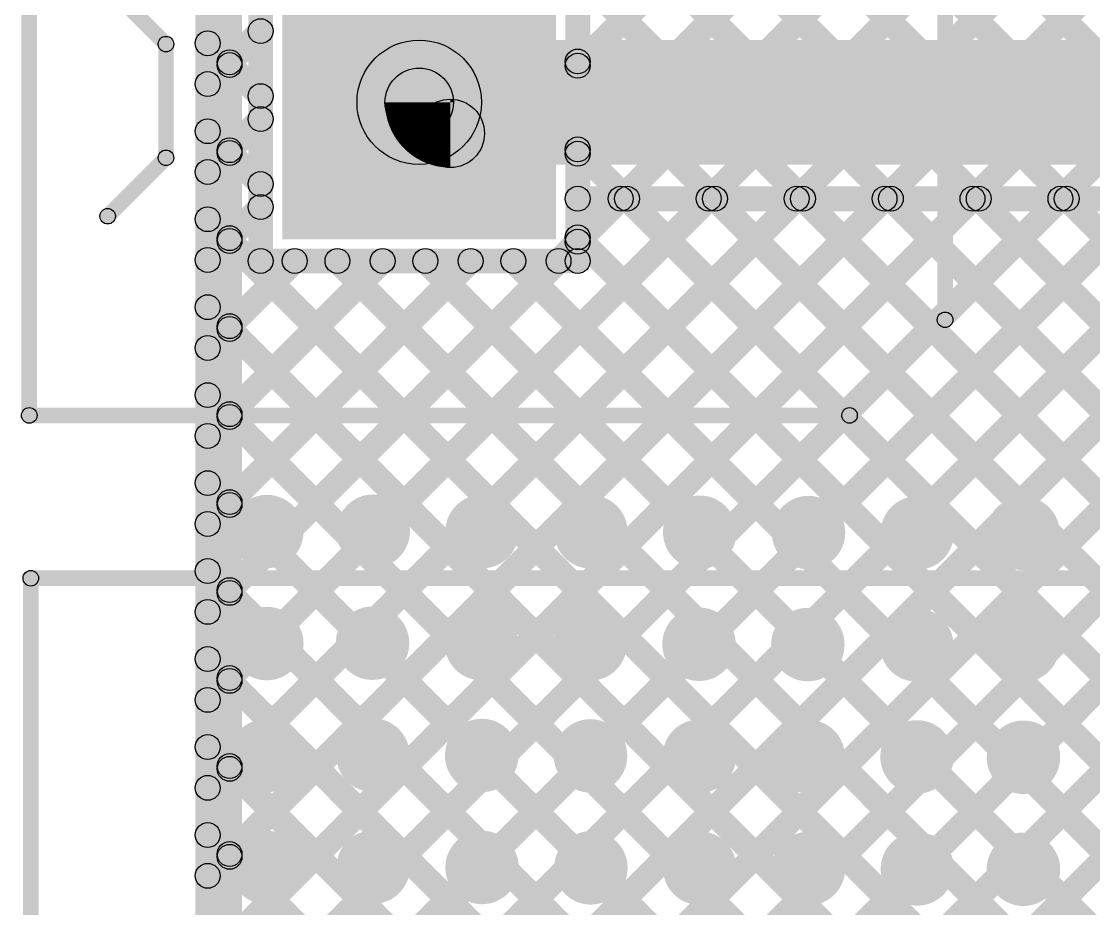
# Model space of a CAD drawing. Header units: millimetres. Extents: x -0.24 to 2.5, y 0 to 2.55.
# Drawn here: x -0.2299 to 0.1149, y 1.0668 to 1.352 of the extents above; entities that cross this region are included whole.
import ezdxf

# ---------------------------------------------------------------- set-up
doc = ezdxf.new("R2010")
doc.units = ezdxf.units.MM
doc.header["$MEASUREMENT"] = 0
for name, color, linetype in [('BottomLayer', 5, 'Continuous'), ('BottomSolder', 6, 'Continuous'), ('MultiLayer', 9, 'Continuous'), ('PadHoleLayer', 156, 'Continuous'), ('TopLayer', 1, 'Continuous'), ('TopOverlay', 2, 'Continuous'), ('TopSolder', 216, 'Continuous'), ('ViaHoleLayer', 16, 'Continuous')]:
    doc.layers.add(name, color=color, linetype=linetype)

# ---------------------------------------------------------------- blocks, each defined once
blk = doc.blocks.new('SMD_H______4')
at = {"layer": 'TopOverlay'}
for points in [[(0.452, 0.6635), (0.452, 0.6585), (-0.477, 0.6585), (-0.477, 0.6635)], [(0.4495, 0.661), (0.4545, 0.661), (0.4545, 0.056), (0.4495, 0.056)]]:
    blk.add_hatch(color=2, dxfattribs=at).paths.add_polyline_path(points)
h = blk.add_hatch(color=2, dxfattribs=at)
edge = h.paths.add_edge_path()
edge.add_arc((0.452, 0.661), 0.0025, 0, 360)
h = blk.add_hatch(color=2, dxfattribs=at)
edge = h.paths.add_edge_path()
edge.add_arc((0.452, 0.661), 0.0025, 0, 360)
blk.add_circle((0.452, 0.661), 0.0025, dxfattribs=at)
blk.add_circle((0.452, 0.661), 0.0025, dxfattribs=at)
blk = doc.blocks.new('T________B_____2P_63')
at = {"layer": 'BottomLayer'}
blk.add_hatch(color=5, dxfattribs=at).paths.add_polyline_path([(0.04, 0.04), (0.04, -0.04), (-0.04, -0.04), (-0.04, 0.04)])
h = blk.add_hatch(color=5, dxfattribs=at)
edge = h.paths.add_edge_path()
edge.add_arc((0.2, 0), 0.04, 0, 360)
at = {"layer": 'BottomSolder'}
blk.add_hatch(color=6, dxfattribs=at).paths.add_polyline_path([(0.044, 0.044), (0.044, -0.044), (-0.044, -0.044), (-0.044, 0.044)])
h = blk.add_hatch(color=6, dxfattribs=at)
edge = h.paths.add_edge_path()
edge.add_arc((0.2, 0), 0.044, 0, 360)
at = {"layer": 'MultiLayer'}
blk.add_hatch(color=9, dxfattribs=at).paths.add_polyline_path([(0.04, 0.04), (0.04, -0.04), (-0.04, -0.04), (-0.04, 0.04)])
h = blk.add_hatch(color=9, dxfattribs=at)
edge = h.paths.add_edge_path()
edge.add_arc((0.2, 0), 0.04, 0, 360)
at = {"layer": 'PadHoleLayer'}
h = blk.add_hatch(color=156, dxfattribs=at)
edge = h.paths.add_edge_path()
edge.add_arc((0, 0), 0.0275, 0, 360)
h = blk.add_hatch(color=156, dxfattribs=at)
edge = h.paths.add_edge_path()
edge.add_arc((0.2, 0), 0.0275, 0, 360)
at = {"layer": 'TopLayer'}
blk.add_hatch(color=1, dxfattribs=at).paths.add_polyline_path([(0.04, 0.04), (0.04, -0.04), (-0.04, -0.04), (-0.04, 0.04)])
h = blk.add_hatch(color=1, dxfattribs=at)
edge = h.paths.add_edge_path()
edge.add_arc((0.2, 0), 0.04, 0, 360)
at = {"layer": 'TopOverlay'}
h = blk.add_hatch(color=2, dxfattribs=at)
edge = h.paths.add_edge_path()
edge.add_arc((-0.10066, 0.12542), 0.0025, 0, 360)
h = blk.add_hatch(color=2, dxfattribs=at)
edge = h.paths.add_edge_path()
edge.add_arc((-0.10066, 0.12542), 0.0025, 0, 360)
for points in [[(-0.10066, 0.12292), (-0.10066, 0.12792), (0.29934, 0.12792), (0.29934, 0.12292)], [(-0.10316, 0.12542), (-0.09816, 0.12542), (-0.09816, -0.1384), (-0.10316, -0.1384)], [(0.29684, 0.12542), (0.30184, 0.12542), (0.30184, -0.1384), (0.29684, -0.1384)], [(-0.03837, 0.09843), (-0.03484, 0.10197), (-0.01607, 0.0832), (-0.01961, 0.07966)], [(0.03571, 0.10197), (0.03924, 0.09843), (0.02048, 0.07966), (0.01694, 0.0832)], [(0.16163, 0.09843), (0.16516, 0.10197), (0.18393, 0.0832), (0.18039, 0.07966)], [(0.23571, 0.10197), (0.23924, 0.09843), (0.22048, 0.07966), (0.21694, 0.0832)], [(-0.01784, 0.07893), (-0.01784, 0.08393), (0.01871, 0.08393), (0.01871, 0.07893)], [(0.18216, 0.07893), (0.18216, 0.08393), (0.21871, 0.08393), (0.21871, 0.07893)], [(-0.10242, -0.14017), (-0.09889, -0.13663), (-0.06815, -0.16737), (-0.07169, -0.17091)], [(0.29758, -0.13663), (0.30111, -0.14017), (0.27038, -0.17091), (0.26684, -0.16737)], [(-0.06992, -0.17164), (-0.06992, -0.16664), (0.26861, -0.16664), (0.26861, -0.17164)]]:
    blk.add_hatch(color=2, dxfattribs=at).paths.add_polyline_path(points)
h = blk.add_hatch(color=2, dxfattribs=at)
edge = h.paths.add_edge_path()
edge.add_arc((0.29934, 0.12542), 0.0025, 0, 360)
h = blk.add_hatch(color=2, dxfattribs=at)
edge = h.paths.add_edge_path()
edge.add_arc((0.29934, 0.12542), 0.0025, 0, 360)
h = blk.add_hatch(color=2, dxfattribs=at)
edge = h.paths.add_edge_path()
edge.add_arc((-0.03661, 0.1002), 0.0025, 0, 360)
h = blk.add_hatch(color=2, dxfattribs=at)
edge = h.paths.add_edge_path()
edge.add_arc((0.03748, 0.1002), 0.0025, 0, 360)
h = blk.add_hatch(color=2, dxfattribs=at)
edge = h.paths.add_edge_path()
edge.add_arc((0.16339, 0.1002), 0.0025, 0, 360)
h = blk.add_hatch(color=2, dxfattribs=at)
edge = h.paths.add_edge_path()
edge.add_arc((0.23748, 0.1002), 0.0025, 0, 360)
h = blk.add_hatch(color=2, dxfattribs=at)
edge = h.paths.add_edge_path()
edge.add_arc((-0.01784, 0.08143), 0.0025, 0, 360)
h = blk.add_hatch(color=2, dxfattribs=at)
edge = h.paths.add_edge_path()
edge.add_arc((-0.01784, 0.08143), 0.0025, 0, 360)
h = blk.add_hatch(color=2, dxfattribs=at)
edge = h.paths.add_edge_path()
edge.add_arc((0.01871, 0.08143), 0.0025, 0, 360)
h = blk.add_hatch(color=2, dxfattribs=at)
edge = h.paths.add_edge_path()
edge.add_arc((0.01871, 0.08143), 0.0025, 0, 360)
h = blk.add_hatch(color=2, dxfattribs=at)
edge = h.paths.add_edge_path()
edge.add_arc((0.18216, 0.08143), 0.0025, 0, 360)
h = blk.add_hatch(color=2, dxfattribs=at)
edge = h.paths.add_edge_path()
edge.add_arc((0.18216, 0.08143), 0.0025, 0, 360)
h = blk.add_hatch(color=2, dxfattribs=at)
edge = h.paths.add_edge_path()
edge.add_arc((0.21871, 0.08143), 0.0025, 0, 360)
h = blk.add_hatch(color=2, dxfattribs=at)
edge = h.paths.add_edge_path()
edge.add_arc((0.21871, 0.08143), 0.0025, 0, 360)
h = blk.add_hatch(color=2, dxfattribs=at)
edge = h.paths.add_edge_path()
edge.add_arc((-0.10066, -0.1384), 0.0025, 0, 360)
h = blk.add_hatch(color=2, dxfattribs=at)
edge = h.paths.add_edge_path()
edge.add_arc((-0.10066, -0.1384), 0.0025, 0, 360)
h = blk.add_hatch(color=2, dxfattribs=at)
edge = h.paths.add_edge_path()
edge.add_arc((0.29934, -0.1384), 0.0025, 0, 360)
h = blk.add_hatch(color=2, dxfattribs=at)
edge = h.paths.add_edge_path()
edge.add_arc((0.29934, -0.1384), 0.0025, 0, 360)
h = blk.add_hatch(color=2, dxfattribs=at)
edge = h.paths.add_edge_path()
edge.add_arc((-0.06992, -0.16914), 0.0025, 0, 360)
h = blk.add_hatch(color=2, dxfattribs=at)
edge = h.paths.add_edge_path()
edge.add_arc((-0.06992, -0.16914), 0.0025, 0, 360)
h = blk.add_hatch(color=2, dxfattribs=at)
edge = h.paths.add_edge_path()
edge.add_arc((0.26861, -0.16914), 0.0025, 0, 360)
h = blk.add_hatch(color=2, dxfattribs=at)
edge = h.paths.add_edge_path()
edge.add_arc((0.26861, -0.16914), 0.0025, 0, 360)
at = {"layer": 'TopSolder'}
blk.add_hatch(color=216, dxfattribs=at).paths.add_polyline_path([(0.044, 0.044), (0.044, -0.044), (-0.044, -0.044), (-0.044, 0.044)])
h = blk.add_hatch(color=216, dxfattribs=at)
edge = h.paths.add_edge_path()
edge.add_arc((0.2, 0), 0.044, 0, 360)
at = {"layer": 'TopOverlay'}
for centre in [(-0.10066, 0.12542), (-0.10066, 0.12542), (0.29934, 0.12542), (0.29934, 0.12542), (-0.03661, 0.1002), (0.03748, 0.1002), (0.16339, 0.1002), (0.23748, 0.1002), (-0.01784, 0.08143), (-0.01784, 0.08143), (0.01871, 0.08143), (0.01871, 0.08143), (0.18216, 0.08143), (0.18216, 0.08143), (0.21871, 0.08143), (0.21871, 0.08143), (-0.10066, -0.1384), (-0.10066, -0.1384), (0.29934, -0.1384), (0.29934, -0.1384), (-0.06992, -0.16914), (-0.06992, -0.16914), (0.26861, -0.16914), (0.26861, -0.16914)]:
    blk.add_circle(centre, 0.0025, dxfattribs=at)

msp = doc.modelspace()

# ---------------------------------------------------------------- hatches: boundary and pattern name
at = {"layer": 'BottomLayer'}
for points in [[(-0.166, 0.262), (-0.174, 0.262), (-0.174, 2.24), (-0.166, 2.24)], [(-0.149, 1.275), (-0.157, 1.275), (-0.157, 1.377), (-0.149, 1.377)], [(-0.16717, 1.32906), (-0.17283, 1.33471), (-0.15583, 1.35171), (-0.15017, 1.34606)], [(-0.17283, 1.34216), (-0.16717, 1.34782), (-0.15017, 1.33082), (-0.15583, 1.32516)], [(-0.102, 1.306), (-0.102, 1.346), (0.377, 1.346), (0.377, 1.306)], [(-0.16717, 1.30077), (-0.17283, 1.30643), (-0.15583, 1.32343), (-0.15017, 1.31777)], [(-0.17283, 1.31388), (-0.16717, 1.31954), (-0.15017, 1.30254), (-0.15583, 1.29688)], [(-0.16717, 1.10278), (-0.17283, 1.10844), (0.01656, 1.29783), (0.02222, 1.29217)], [(-0.16717, 1.13107), (-0.17283, 1.13672), (-0.01172, 1.29783), (-0.00607, 1.29217)], [(-0.16717, 1.04621), (-0.17283, 1.05187), (0.07313, 1.29783), (0.07879, 1.29217)], [(-0.16717, 0.90479), (-0.17283, 0.91045), (0.21455, 1.29783), (0.22021, 1.29217)], [(-0.16717, 1.0745), (-0.17283, 1.08015), (0.04485, 1.29783), (0.0505, 1.29217)], [(-0.16717, 0.79165), (-0.17283, 0.79731), (0.32769, 1.29783), (0.33335, 1.29217)], [(-0.16717, 0.84822), (-0.17283, 0.85388), (0.27112, 1.29783), (0.27678, 1.29217)], [(-0.16717, 0.87651), (-0.17283, 0.88216), (0.24284, 1.29783), (0.24849, 1.29217)], [(-0.16717, 0.81994), (-0.17283, 0.8256), (0.2994, 1.29783), (0.30506, 1.29217)], [(-0.16717, 0.98964), (-0.17283, 0.9953), (0.1297, 1.29783), (0.13536, 1.29217)], [(-0.16717, 0.96136), (-0.17283, 0.96702), (0.15798, 1.29783), (0.16364, 1.29217)], [(-0.16717, 1.01793), (-0.17283, 1.02359), (0.10141, 1.29783), (0.10707, 1.29217)], [(-0.16717, 0.93308), (-0.17283, 0.93873), (0.18627, 1.29783), (0.19192, 1.29217)], [(-0.04817, 1.27835), (-0.05383, 1.28401), (-0.04001, 1.29783), (-0.03435, 1.29217)], [(-0.051, 1.291), (-0.051, 1.299), (0.377, 1.299), (0.377, 1.291)], [(-0.03798, 1.29217), (-0.03233, 1.29783), (0.41429, 0.85122), (0.40863, 0.84556)], [(-0.0097, 1.29217), (-0.00404, 1.29783), (0.42263, 0.87116), (0.41697, 0.8655)], [(0.01859, 1.29217), (0.02424, 1.29783), (0.43348, 0.88859), (0.42782, 0.88293)], [(0.04687, 1.29217), (0.05253, 1.29783), (0.44659, 0.90377), (0.44093, 0.89811)], [(0.07515, 1.29217), (0.08081, 1.29783), (0.4039, 0.97474), (0.39825, 0.96908)], [(0.10344, 1.29217), (0.1091, 1.29783), (0.40283, 1.0041), (0.39717, 0.99844)], [(-0.16717, 1.27249), (-0.17283, 1.27814), (-0.15583, 1.29514), (-0.15017, 1.28949)], [(-0.047, 1.275), (-0.055, 1.275), (-0.055, 1.295), (-0.047, 1.295)], [(-0.17283, 1.2856), (-0.16717, 1.29125), (0.4079, 0.71618), (0.40225, 0.71052)], [(-0.05435, 1.27217), (-0.06001, 1.27783), (-0.05383, 1.28401), (-0.04817, 1.27835)], [(-0.05383, 1.27973), (-0.04817, 1.28539), (0.40906, 0.82816), (0.4034, 0.8225)], [(-0.16717, 1.21592), (-0.17283, 1.22158), (-0.11658, 1.27783), (-0.11092, 1.27217)], [(-0.16717, 1.2442), (-0.17283, 1.24986), (-0.14486, 1.27783), (-0.1392, 1.27217)], [(-0.16717, 1.15935), (-0.17283, 1.16501), (-0.06001, 1.27783), (-0.05435, 1.27217)], [(-0.16717, 1.18763), (-0.17283, 1.19329), (-0.08829, 1.27783), (-0.08263, 1.27217)], [(-0.153, 1.271), (-0.153, 1.279), (-0.051, 1.279), (-0.051, 1.271)], [(-0.13112, 1.27217), (-0.12546, 1.27783), (0.4079, 0.74446), (0.40225, 0.7388)], [(-0.10284, 1.27217), (-0.09718, 1.27783), (0.4079, 0.77274), (0.40225, 0.76709)], [(-0.07455, 1.27217), (-0.06889, 1.27783), (0.4079, 0.80103), (0.40225, 0.79537)], [(-0.17283, 1.25731), (-0.16717, 1.26297), (0.4079, 0.68789), (0.40225, 0.68224)], [(-0.17283, 1.22903), (-0.16717, 1.23468), (0.4079, 0.65961), (0.40225, 0.65395)], [(-0.17283, 1.20074), (-0.16717, 1.2064), (0.4079, 0.63132), (0.40225, 0.62567)], [(-0.17283, 1.17246), (-0.16717, 1.17812), (0.4079, 0.60304), (0.40225, 0.59738)], [(-0.17283, 1.14417), (-0.16717, 1.14983), (0.4079, 0.57475), (0.40225, 0.5691)], [(-0.17283, 1.11589), (-0.16717, 1.12155), (0.34222, 0.61215), (0.33657, 0.60649)], [(-0.17283, 1.08761), (-0.16717, 1.09326), (0.32754, 0.59855), (0.32189, 0.59289)]]:
    msp.add_hatch(color=5, dxfattribs=at).paths.add_polyline_path(points)
h = msp.add_hatch(color=5, dxfattribs=at)
edge = h.paths.add_edge_path()
edge.add_arc((-0.153, 1.34888), 0.004, 0, 360)
h = msp.add_hatch(color=5, dxfattribs=at)
edge = h.paths.add_edge_path()
edge.add_arc((-0.17, 1.34499), 0.004, 0, 360)
h = msp.add_hatch(color=5, dxfattribs=at)
edge = h.paths.add_edge_path()
edge.add_arc((-0.102, 1.326), 0.02, 0, 360)
h = msp.add_hatch(color=5, dxfattribs=at)
edge = h.paths.add_edge_path()
edge.add_arc((-0.17, 1.33188), 0.004, 0, 360)
h = msp.add_hatch(color=5, dxfattribs=at)
edge = h.paths.add_edge_path()
edge.add_arc((-0.102, 1.326), 0.011, 0, 360)
h = msp.add_hatch(color=5, dxfattribs=at)
edge = h.paths.add_edge_path()
edge.add_arc((-0.153, 1.32799), 0.004, 0, 360)
h = msp.add_hatch(color=5, dxfattribs=at)
edge = h.paths.add_edge_path()
edge.add_arc((-0.153, 1.3206), 0.004, 0, 360)
h = msp.add_hatch(color=5, dxfattribs=at)
edge = h.paths.add_edge_path()
edge.add_arc((-0.092, 1.316), 0.011, 0, 360)
h = msp.add_hatch(color=5, dxfattribs=at)
edge = h.paths.add_edge_path()
edge.add_arc((-0.17, 1.31671), 0.004, 0, 360)
h = msp.add_hatch(color=5, dxfattribs=at)
edge = h.paths.add_edge_path()
edge.add_arc((-0.17, 1.3036), 0.004, 0, 360)
h = msp.add_hatch(color=5, dxfattribs=at)
edge = h.paths.add_edge_path()
edge.add_arc((-0.153, 1.29971), 0.004, 0, 360)
h = msp.add_hatch(color=5, dxfattribs=at)
edge = h.paths.add_edge_path()
edge.add_arc((-0.051, 1.295), 0.004, 0, 360)
h = msp.add_hatch(color=5, dxfattribs=at)
edge = h.paths.add_edge_path()
edge.add_arc((-0.051, 1.295), 0.004, 0, 360)
h = msp.add_hatch(color=5, dxfattribs=at)
edge = h.paths.add_edge_path()
edge.add_arc((-0.03718, 1.295), 0.004, 0, 360)
h = msp.add_hatch(color=5, dxfattribs=at)
edge = h.paths.add_edge_path()
edge.add_arc((-0.03515, 1.295), 0.004, 0, 360)
h = msp.add_hatch(color=5, dxfattribs=at)
edge = h.paths.add_edge_path()
edge.add_arc((-0.00889, 1.295), 0.004, 0, 360)
h = msp.add_hatch(color=5, dxfattribs=at)
edge = h.paths.add_edge_path()
edge.add_arc((-0.00687, 1.295), 0.004, 0, 360)
h = msp.add_hatch(color=5, dxfattribs=at)
edge = h.paths.add_edge_path()
edge.add_arc((0.01939, 1.295), 0.004, 0, 360)
h = msp.add_hatch(color=5, dxfattribs=at)
edge = h.paths.add_edge_path()
edge.add_arc((0.02141, 1.295), 0.004, 0, 360)
h = msp.add_hatch(color=5, dxfattribs=at)
edge = h.paths.add_edge_path()
edge.add_arc((0.04767, 1.295), 0.004, 0, 360)
h = msp.add_hatch(color=5, dxfattribs=at)
edge = h.paths.add_edge_path()
edge.add_arc((0.0497, 1.295), 0.004, 0, 360)
h = msp.add_hatch(color=5, dxfattribs=at)
edge = h.paths.add_edge_path()
edge.add_arc((0.07596, 1.295), 0.004, 0, 360)
h = msp.add_hatch(color=5, dxfattribs=at)
edge = h.paths.add_edge_path()
edge.add_arc((0.07798, 1.295), 0.004, 0, 360)
h = msp.add_hatch(color=5, dxfattribs=at)
edge = h.paths.add_edge_path()
edge.add_arc((0.10424, 1.295), 0.004, 0, 360)
h = msp.add_hatch(color=5, dxfattribs=at)
edge = h.paths.add_edge_path()
edge.add_arc((0.10627, 1.295), 0.004, 0, 360)
h = msp.add_hatch(color=5, dxfattribs=at)
edge = h.paths.add_edge_path()
edge.add_arc((-0.153, 1.29232), 0.004, 0, 360)
h = msp.add_hatch(color=5, dxfattribs=at)
edge = h.paths.add_edge_path()
edge.add_arc((-0.17, 1.28842), 0.004, 0, 360)
h = msp.add_hatch(color=5, dxfattribs=at)
edge = h.paths.add_edge_path()
edge.add_arc((-0.051, 1.28256), 0.004, 0, 360)
h = msp.add_hatch(color=5, dxfattribs=at)
edge = h.paths.add_edge_path()
edge.add_arc((-0.051, 1.28118), 0.004, 0, 360)
h = msp.add_hatch(color=5, dxfattribs=at)
edge = h.paths.add_edge_path()
edge.add_arc((-0.051, 1.28118), 0.004, 0, 360)
h = msp.add_hatch(color=5, dxfattribs=at)
edge = h.paths.add_edge_path()
edge.add_arc((-0.17, 1.27532), 0.004, 0, 360)
h = msp.add_hatch(color=5, dxfattribs=at)
edge = h.paths.add_edge_path()
edge.add_arc((-0.153, 1.275), 0.004, 0, 360)
h = msp.add_hatch(color=5, dxfattribs=at)
edge = h.paths.add_edge_path()
edge.add_arc((-0.153, 1.275), 0.004, 0, 360)
h = msp.add_hatch(color=5, dxfattribs=at)
edge = h.paths.add_edge_path()
edge.add_arc((-0.14203, 1.275), 0.004, 0, 360)
h = msp.add_hatch(color=5, dxfattribs=at)
edge = h.paths.add_edge_path()
edge.add_arc((-0.12829, 1.275), 0.004, 0, 360)
h = msp.add_hatch(color=5, dxfattribs=at)
edge = h.paths.add_edge_path()
edge.add_arc((-0.11375, 1.275), 0.004, 0, 360)
h = msp.add_hatch(color=5, dxfattribs=at)
edge = h.paths.add_edge_path()
edge.add_arc((-0.10001, 1.275), 0.004, 0, 360)
h = msp.add_hatch(color=5, dxfattribs=at)
edge = h.paths.add_edge_path()
edge.add_arc((-0.08546, 1.275), 0.004, 0, 360)
h = msp.add_hatch(color=5, dxfattribs=at)
edge = h.paths.add_edge_path()
edge.add_arc((-0.07172, 1.275), 0.004, 0, 360)
h = msp.add_hatch(color=5, dxfattribs=at)
edge = h.paths.add_edge_path()
edge.add_arc((-0.05718, 1.275), 0.004, 0, 360)
h = msp.add_hatch(color=5, dxfattribs=at)
edge = h.paths.add_edge_path()
edge.add_arc((-0.05718, 1.275), 0.004, 0, 360)
h = msp.add_hatch(color=5, dxfattribs=at)
edge = h.paths.add_edge_path()
edge.add_arc((-0.051, 1.275), 0.004, 0, 360)
h = msp.add_hatch(color=5, dxfattribs=at)
edge = h.paths.add_edge_path()
edge.add_arc((-0.051, 1.275), 0.004, 0, 360)
h = msp.add_hatch(color=5, dxfattribs=at)
edge = h.paths.add_edge_path()
edge.add_arc((-0.17, 1.26014), 0.004, 0, 360)
h = msp.add_hatch(color=5, dxfattribs=at)
edge = h.paths.add_edge_path()
edge.add_arc((-0.17, 1.24703), 0.004, 0, 360)
h = msp.add_hatch(color=5, dxfattribs=at)
edge = h.paths.add_edge_path()
edge.add_arc((-0.17, 1.23186), 0.004, 0, 360)
h = msp.add_hatch(color=5, dxfattribs=at)
edge = h.paths.add_edge_path()
edge.add_arc((-0.17, 1.21875), 0.004, 0, 360)
h = msp.add_hatch(color=5, dxfattribs=at)
edge = h.paths.add_edge_path()
edge.add_arc((-0.17, 1.20357), 0.004, 0, 360)
h = msp.add_hatch(color=5, dxfattribs=at)
edge = h.paths.add_edge_path()
edge.add_arc((-0.151, 1.188), 0.01181, 0, 360)
h = msp.add_hatch(color=5, dxfattribs=at)
edge = h.paths.add_edge_path()
edge.add_arc((-0.11678, 1.18812), 0.01181, 0, 360)
h = msp.add_hatch(color=5, dxfattribs=at)
edge = h.paths.add_edge_path()
edge.add_arc((-0.08178, 1.18801), 0.01181, 0, 360)
h = msp.add_hatch(color=5, dxfattribs=at)
edge = h.paths.add_edge_path()
edge.add_arc((-0.04678, 1.18789), 0.01181, 0, 360)
h = msp.add_hatch(color=5, dxfattribs=at)
edge = h.paths.add_edge_path()
edge.add_arc((-0.01178, 1.18778), 0.01181, 0, 360)
h = msp.add_hatch(color=5, dxfattribs=at)
edge = h.paths.add_edge_path()
edge.add_arc((0.02322, 1.18767), 0.01181, 0, 360)
h = msp.add_hatch(color=5, dxfattribs=at)
edge = h.paths.add_edge_path()
edge.add_arc((0.05822, 1.18756), 0.01181, 0, 360)
h = msp.add_hatch(color=5, dxfattribs=at)
edge = h.paths.add_edge_path()
edge.add_arc((0.09222, 1.18744), 0.01181, 0, 360)
h = msp.add_hatch(color=5, dxfattribs=at)
edge = h.paths.add_edge_path()
edge.add_arc((-0.17, 1.19046), 0.004, 0, 360)
h = msp.add_hatch(color=5, dxfattribs=at)
edge = h.paths.add_edge_path()
edge.add_arc((-0.17, 1.17529), 0.004, 0, 360)
h = msp.add_hatch(color=5, dxfattribs=at)
edge = h.paths.add_edge_path()
edge.add_arc((-0.17, 1.16218), 0.004, 0, 360)
h = msp.add_hatch(color=5, dxfattribs=at)
edge = h.paths.add_edge_path()
edge.add_arc((-0.151, 1.152), 0.01181, 0, 360)
h = msp.add_hatch(color=5, dxfattribs=at)
edge = h.paths.add_edge_path()
edge.add_arc((-0.117, 1.15212), 0.01181, 0, 360)
h = msp.add_hatch(color=5, dxfattribs=at)
edge = h.paths.add_edge_path()
edge.add_arc((-0.082, 1.15201), 0.01181, 0, 360)
h = msp.add_hatch(color=5, dxfattribs=at)
edge = h.paths.add_edge_path()
edge.add_arc((-0.047, 1.15189), 0.01181, 0, 360)
h = msp.add_hatch(color=5, dxfattribs=at)
edge = h.paths.add_edge_path()
edge.add_arc((-0.012, 1.15178), 0.01181, 0, 360)
h = msp.add_hatch(color=5, dxfattribs=at)
edge = h.paths.add_edge_path()
edge.add_arc((0.023, 1.15167), 0.01181, 0, 360)
h = msp.add_hatch(color=5, dxfattribs=at)
edge = h.paths.add_edge_path()
edge.add_arc((0.058, 1.15156), 0.01181, 0, 360)
h = msp.add_hatch(color=5, dxfattribs=at)
edge = h.paths.add_edge_path()
edge.add_arc((0.09222, 1.15144), 0.01181, 0, 360)
h = msp.add_hatch(color=5, dxfattribs=at)
edge = h.paths.add_edge_path()
edge.add_arc((-0.17, 1.147), 0.004, 0, 360)
h = msp.add_hatch(color=5, dxfattribs=at)
edge = h.paths.add_edge_path()
edge.add_arc((-0.17, 1.13389), 0.004, 0, 360)
h = msp.add_hatch(color=5, dxfattribs=at)
edge = h.paths.add_edge_path()
edge.add_arc((-0.15111, 1.116), 0.01181, 0, 360)
h = msp.add_hatch(color=5, dxfattribs=at)
edge = h.paths.add_edge_path()
edge.add_arc((-0.11689, 1.11612), 0.01181, 0, 360)
h = msp.add_hatch(color=5, dxfattribs=at)
edge = h.paths.add_edge_path()
edge.add_arc((-0.08189, 1.11601), 0.01181, 0, 360)
h = msp.add_hatch(color=5, dxfattribs=at)
edge = h.paths.add_edge_path()
edge.add_arc((-0.04689, 1.11589), 0.01181, 0, 360)
h = msp.add_hatch(color=5, dxfattribs=at)
edge = h.paths.add_edge_path()
edge.add_arc((-0.01189, 1.11578), 0.01181, 0, 360)
h = msp.add_hatch(color=5, dxfattribs=at)
edge = h.paths.add_edge_path()
edge.add_arc((0.02311, 1.11567), 0.01181, 0, 360)
h = msp.add_hatch(color=5, dxfattribs=at)
edge = h.paths.add_edge_path()
edge.add_arc((0.05811, 1.11556), 0.01181, 0, 360)
h = msp.add_hatch(color=5, dxfattribs=at)
edge = h.paths.add_edge_path()
edge.add_arc((0.09233, 1.11544), 0.01181, 0, 360)
h = msp.add_hatch(color=5, dxfattribs=at)
edge = h.paths.add_edge_path()
edge.add_arc((-0.17, 1.11872), 0.004, 0, 360)
h = msp.add_hatch(color=5, dxfattribs=at)
edge = h.paths.add_edge_path()
edge.add_arc((-0.17, 1.10561), 0.004, 0, 360)
h = msp.add_hatch(color=5, dxfattribs=at)
edge = h.paths.add_edge_path()
edge.add_arc((-0.17, 1.09043), 0.004, 0, 360)
h = msp.add_hatch(color=5, dxfattribs=at)
edge = h.paths.add_edge_path()
edge.add_arc((-0.15111, 1.08), 0.01181, 0, 360)
h = msp.add_hatch(color=5, dxfattribs=at)
edge = h.paths.add_edge_path()
edge.add_arc((-0.11678, 1.08012), 0.01181, 0, 360)
h = msp.add_hatch(color=5, dxfattribs=at)
edge = h.paths.add_edge_path()
edge.add_arc((-0.08178, 1.08001), 0.01181, 0, 360)
h = msp.add_hatch(color=5, dxfattribs=at)
edge = h.paths.add_edge_path()
edge.add_arc((-0.04678, 1.07989), 0.01181, 0, 360)
h = msp.add_hatch(color=5, dxfattribs=at)
edge = h.paths.add_edge_path()
edge.add_arc((-0.01178, 1.07978), 0.01181, 0, 360)
h = msp.add_hatch(color=5, dxfattribs=at)
edge = h.paths.add_edge_path()
edge.add_arc((0.02322, 1.07967), 0.01181, 0, 360)
h = msp.add_hatch(color=5, dxfattribs=at)
edge = h.paths.add_edge_path()
edge.add_arc((0.05822, 1.07956), 0.01181, 0, 360)
h = msp.add_hatch(color=5, dxfattribs=at)
edge = h.paths.add_edge_path()
edge.add_arc((0.09233, 1.07944), 0.01181, 0, 360)
h = msp.add_hatch(color=5, dxfattribs=at)
edge = h.paths.add_edge_path()
edge.add_arc((-0.17, 1.07733), 0.004, 0, 360)
at = {"layer": 'TopLayer'}
for points in [[(-0.159, 0.274), (-0.167, 0.274), (-0.167, 2.252), (-0.159, 2.252)], [(-0.16583, 1.50487), (-0.16017, 1.51053), (0.23683, 1.11353), (0.23117, 1.10787)], [(-0.03999, 1.49217), (-0.03434, 1.49783), (0.23683, 1.22666), (0.23117, 1.22101)], [(-0.0661, 1.48999), (-0.06044, 1.49565), (0.23683, 1.19838), (0.23117, 1.19272)], [(-0.08197, 1.47758), (-0.07631, 1.48324), (0.23683, 1.1701), (0.23117, 1.16444)], [(-0.10485, 1.47217), (-0.09919, 1.47783), (0.23683, 1.14181), (0.23117, 1.13615)], [(-0.04817, 1.33492), (-0.05383, 1.34058), (0.08447, 1.47887), (0.09012, 1.47321)], [(-0.04817, 1.30663), (-0.05383, 1.31229), (0.09653, 1.46265), (0.10219, 1.45699)], [(-0.16017, 1.05321), (-0.16583, 1.05887), (0.23117, 1.45587), (0.23683, 1.45021)], [(-0.04817, 1.27835), (-0.05383, 1.28401), (0.10349, 1.44132), (0.10914, 1.43566)], [(-0.16017, 1.02493), (-0.16583, 1.03059), (0.23117, 1.42759), (0.23683, 1.42193)], [(-0.16017, 1.13807), (-0.16583, 1.14372), (0.10777, 1.41732), (0.11343, 1.41167)], [(-0.16017, 1.0815), (-0.16583, 1.08715), (0.1551, 1.40808), (0.16076, 1.40243)], [(-0.16017, 1.10978), (-0.16583, 1.11544), (0.12234, 1.40361), (0.128, 1.39795)], [(-0.16017, 0.99664), (-0.16583, 1.0023), (0.23117, 1.3993), (0.23683, 1.39364)], [(-0.149, 1.275), (-0.157, 1.275), (-0.157, 1.377), (-0.149, 1.377)], [(-0.047, 1.275), (-0.055, 1.275), (-0.055, 1.377), (-0.047, 1.377)], [(-0.16017, 0.96836), (-0.16583, 0.97402), (0.23117, 1.37102), (0.23683, 1.36536)], [(-0.05383, 1.36459), (-0.04817, 1.37024), (0.23683, 1.08524), (0.23117, 1.07959)], [(-0.16017, 1.33606), (-0.16583, 1.34171), (-0.15583, 1.35171), (-0.15017, 1.34606)], [(-0.16017, 0.94008), (-0.16583, 0.94573), (0.23117, 1.34273), (0.23683, 1.33708)], [(-0.05383, 1.3363), (-0.04817, 1.34196), (0.23683, 1.05696), (0.23117, 1.0513)], [(-0.16583, 1.33516), (-0.16017, 1.34082), (-0.15017, 1.33082), (-0.15583, 1.32516)], [(-0.16017, 1.30777), (-0.16583, 1.31343), (-0.15583, 1.32343), (-0.15017, 1.31777)], [(-0.16017, 0.91179), (-0.16583, 0.91745), (0.23117, 1.31445), (0.23683, 1.30879)], [(-0.16583, 1.30688), (-0.16017, 1.31254), (-0.15017, 1.30254), (-0.15583, 1.29688)], [(-0.05383, 1.30802), (-0.04817, 1.31367), (0.23683, 1.02867), (0.23117, 1.02302)], [(-0.16017, 1.27949), (-0.16583, 1.28514), (-0.15583, 1.29514), (-0.15017, 1.28949)], [(-0.16017, 0.88351), (-0.16583, 0.88916), (0.23117, 1.28616), (0.23683, 1.28051)], [(-0.16583, 1.2786), (-0.16017, 1.28425), (0.23683, 0.88725), (0.23117, 0.8816)], [(-0.05435, 1.27217), (-0.06001, 1.27783), (-0.05383, 1.28401), (-0.04817, 1.27835)], [(-0.05383, 1.27973), (-0.04817, 1.28539), (0.23683, 1.00039), (0.23117, 0.99473)], [(-0.16017, 1.2512), (-0.16583, 1.25686), (-0.14486, 1.27783), (-0.1392, 1.27217)], [(-0.16017, 1.22292), (-0.16583, 1.22858), (-0.11658, 1.27783), (-0.11092, 1.27217)], [(-0.16017, 1.16635), (-0.16583, 1.17201), (-0.06001, 1.27783), (-0.05435, 1.27217)], [(-0.16017, 1.19463), (-0.16583, 1.20029), (-0.08829, 1.27783), (-0.08263, 1.27217)], [(-0.153, 1.271), (-0.153, 1.279), (-0.051, 1.279), (-0.051, 1.271)], [(-0.13112, 1.27217), (-0.12546, 1.27783), (0.23683, 0.91554), (0.23117, 0.90988)], [(-0.10284, 1.27217), (-0.09718, 1.27783), (0.23683, 0.94382), (0.23117, 0.93816)], [(-0.07455, 1.27217), (-0.06889, 1.27783), (0.23683, 0.97211), (0.23117, 0.96645)], [(-0.16017, 0.85522), (-0.16583, 0.86088), (0.23117, 1.25788), (0.23683, 1.25222)], [(-0.16583, 1.25031), (-0.16017, 1.25597), (0.23683, 0.85897), (0.23117, 0.85331)], [(-0.16017, 0.82694), (-0.16583, 0.8326), (0.23117, 1.2296), (0.23683, 1.22394)], [(-0.16583, 1.22203), (-0.16017, 1.22768), (0.23683, 0.83068), (0.23117, 0.82503)], [(-0.16017, 0.79865), (-0.16583, 0.80431), (0.23117, 1.20131), (0.23683, 1.19565)], [(-0.16583, 1.19374), (-0.16017, 1.1994), (0.23683, 0.8024), (0.23117, 0.79674)], [(-0.16583, 1.16546), (-0.16017, 1.17112), (0.23683, 0.77412), (0.23117, 0.76846)], [(-0.16583, 1.13717), (-0.16017, 1.14283), (0.23683, 0.74583), (0.23117, 0.74017)], [(-0.16583, 1.10889), (-0.16017, 1.11455), (0.23683, 0.71755), (0.23117, 0.71189)], [(-0.16583, 1.08061), (-0.16017, 1.08626), (0.23683, 0.68926), (0.23117, 0.68361)]]:
    msp.add_hatch(color=1, dxfattribs=at).paths.add_polyline_path(points)
h = msp.add_hatch(color=1, dxfattribs=at)
edge = h.paths.add_edge_path()
edge.add_arc((-0.153, 1.34888), 0.004, 0, 360)
h = msp.add_hatch(color=1, dxfattribs=at)
edge = h.paths.add_edge_path()
edge.add_arc((-0.163, 1.33888), 0.004, 0, 360)
h = msp.add_hatch(color=1, dxfattribs=at)
edge = h.paths.add_edge_path()
edge.add_arc((-0.163, 1.33799), 0.004, 0, 360)
h = msp.add_hatch(color=1, dxfattribs=at)
edge = h.paths.add_edge_path()
edge.add_arc((-0.051, 1.33913), 0.004, 0, 360)
h = msp.add_hatch(color=1, dxfattribs=at)
edge = h.paths.add_edge_path()
edge.add_arc((-0.051, 1.33775), 0.004, 0, 360)
h = msp.add_hatch(color=1, dxfattribs=at)
edge = h.paths.add_edge_path()
edge.add_arc((-0.153, 1.32799), 0.004, 0, 360)
h = msp.add_hatch(color=1, dxfattribs=at)
edge = h.paths.add_edge_path()
edge.add_arc((-0.153, 1.3206), 0.004, 0, 360)
h = msp.add_hatch(color=1, dxfattribs=at)
edge = h.paths.add_edge_path()
edge.add_arc((-0.163, 1.3106), 0.004, 0, 360)
h = msp.add_hatch(color=1, dxfattribs=at)
edge = h.paths.add_edge_path()
edge.add_arc((-0.051, 1.31085), 0.004, 0, 360)
h = msp.add_hatch(color=1, dxfattribs=at)
edge = h.paths.add_edge_path()
edge.add_arc((-0.163, 1.30971), 0.004, 0, 360)
h = msp.add_hatch(color=1, dxfattribs=at)
edge = h.paths.add_edge_path()
edge.add_arc((-0.051, 1.30946), 0.004, 0, 360)
h = msp.add_hatch(color=1, dxfattribs=at)
edge = h.paths.add_edge_path()
edge.add_arc((-0.153, 1.29971), 0.004, 0, 360)
h = msp.add_hatch(color=1, dxfattribs=at)
edge = h.paths.add_edge_path()
edge.add_arc((-0.153, 1.29232), 0.004, 0, 360)
h = msp.add_hatch(color=1, dxfattribs=at)
edge = h.paths.add_edge_path()
edge.add_arc((-0.163, 1.28232), 0.004, 0, 360)
h = msp.add_hatch(color=1, dxfattribs=at)
edge = h.paths.add_edge_path()
edge.add_arc((-0.051, 1.28256), 0.004, 0, 360)
h = msp.add_hatch(color=1, dxfattribs=at)
edge = h.paths.add_edge_path()
edge.add_arc((-0.163, 1.28142), 0.004, 0, 360)
h = msp.add_hatch(color=1, dxfattribs=at)
edge = h.paths.add_edge_path()
edge.add_arc((-0.051, 1.28118), 0.004, 0, 360)
h = msp.add_hatch(color=1, dxfattribs=at)
edge = h.paths.add_edge_path()
edge.add_arc((-0.051, 1.28118), 0.004, 0, 360)
h = msp.add_hatch(color=1, dxfattribs=at)
edge = h.paths.add_edge_path()
edge.add_arc((-0.153, 1.275), 0.004, 0, 360)
h = msp.add_hatch(color=1, dxfattribs=at)
edge = h.paths.add_edge_path()
edge.add_arc((-0.153, 1.275), 0.004, 0, 360)
h = msp.add_hatch(color=1, dxfattribs=at)
edge = h.paths.add_edge_path()
edge.add_arc((-0.14203, 1.275), 0.004, 0, 360)
h = msp.add_hatch(color=1, dxfattribs=at)
edge = h.paths.add_edge_path()
edge.add_arc((-0.12829, 1.275), 0.004, 0, 360)
h = msp.add_hatch(color=1, dxfattribs=at)
edge = h.paths.add_edge_path()
edge.add_arc((-0.11375, 1.275), 0.004, 0, 360)
h = msp.add_hatch(color=1, dxfattribs=at)
edge = h.paths.add_edge_path()
edge.add_arc((-0.10001, 1.275), 0.004, 0, 360)
h = msp.add_hatch(color=1, dxfattribs=at)
edge = h.paths.add_edge_path()
edge.add_arc((-0.08546, 1.275), 0.004, 0, 360)
h = msp.add_hatch(color=1, dxfattribs=at)
edge = h.paths.add_edge_path()
edge.add_arc((-0.07172, 1.275), 0.004, 0, 360)
h = msp.add_hatch(color=1, dxfattribs=at)
edge = h.paths.add_edge_path()
edge.add_arc((-0.05718, 1.275), 0.004, 0, 360)
h = msp.add_hatch(color=1, dxfattribs=at)
edge = h.paths.add_edge_path()
edge.add_arc((-0.05718, 1.275), 0.004, 0, 360)
h = msp.add_hatch(color=1, dxfattribs=at)
edge = h.paths.add_edge_path()
edge.add_arc((-0.051, 1.275), 0.004, 0, 360)
h = msp.add_hatch(color=1, dxfattribs=at)
edge = h.paths.add_edge_path()
edge.add_arc((-0.051, 1.275), 0.004, 0, 360)
h = msp.add_hatch(color=1, dxfattribs=at)
edge = h.paths.add_edge_path()
edge.add_arc((-0.163, 1.25403), 0.004, 0, 360)
h = msp.add_hatch(color=1, dxfattribs=at)
edge = h.paths.add_edge_path()
edge.add_arc((-0.163, 1.25314), 0.004, 0, 360)
h = msp.add_hatch(color=1, dxfattribs=at)
edge = h.paths.add_edge_path()
edge.add_arc((-0.163, 1.22575), 0.004, 0, 360)
h = msp.add_hatch(color=1, dxfattribs=at)
edge = h.paths.add_edge_path()
edge.add_arc((-0.163, 1.22486), 0.004, 0, 360)
h = msp.add_hatch(color=1, dxfattribs=at)
edge = h.paths.add_edge_path()
edge.add_arc((-0.163, 1.19746), 0.004, 0, 360)
h = msp.add_hatch(color=1, dxfattribs=at)
edge = h.paths.add_edge_path()
edge.add_arc((-0.163, 1.19657), 0.004, 0, 360)
h = msp.add_hatch(color=1, dxfattribs=at)
edge = h.paths.add_edge_path()
edge.add_arc((-0.151, 1.188), 0.01181, 0, 360)
h = msp.add_hatch(color=1, dxfattribs=at)
edge = h.paths.add_edge_path()
edge.add_arc((-0.11678, 1.18812), 0.01181, 0, 360)
h = msp.add_hatch(color=1, dxfattribs=at)
edge = h.paths.add_edge_path()
edge.add_arc((-0.08178, 1.18801), 0.01181, 0, 360)
h = msp.add_hatch(color=1, dxfattribs=at)
edge = h.paths.add_edge_path()
edge.add_arc((-0.04678, 1.18789), 0.01181, 0, 360)
h = msp.add_hatch(color=1, dxfattribs=at)
edge = h.paths.add_edge_path()
edge.add_arc((-0.01178, 1.18778), 0.01181, 0, 360)
h = msp.add_hatch(color=1, dxfattribs=at)
edge = h.paths.add_edge_path()
edge.add_arc((0.02322, 1.18767), 0.01181, 0, 360)
h = msp.add_hatch(color=1, dxfattribs=at)
edge = h.paths.add_edge_path()
edge.add_arc((0.05822, 1.18756), 0.01181, 0, 360)
h = msp.add_hatch(color=1, dxfattribs=at)
edge = h.paths.add_edge_path()
edge.add_arc((0.09222, 1.18744), 0.01181, 0, 360)
h = msp.add_hatch(color=1, dxfattribs=at)
edge = h.paths.add_edge_path()
edge.add_arc((-0.163, 1.16918), 0.004, 0, 360)
h = msp.add_hatch(color=1, dxfattribs=at)
edge = h.paths.add_edge_path()
edge.add_arc((-0.163, 1.16829), 0.004, 0, 360)
h = msp.add_hatch(color=1, dxfattribs=at)
edge = h.paths.add_edge_path()
edge.add_arc((-0.151, 1.152), 0.01181, 0, 360)
h = msp.add_hatch(color=1, dxfattribs=at)
edge = h.paths.add_edge_path()
edge.add_arc((-0.117, 1.15212), 0.01181, 0, 360)
h = msp.add_hatch(color=1, dxfattribs=at)
edge = h.paths.add_edge_path()
edge.add_arc((-0.082, 1.15201), 0.01181, 0, 360)
h = msp.add_hatch(color=1, dxfattribs=at)
edge = h.paths.add_edge_path()
edge.add_arc((-0.047, 1.15189), 0.01181, 0, 360)
h = msp.add_hatch(color=1, dxfattribs=at)
edge = h.paths.add_edge_path()
edge.add_arc((-0.012, 1.15178), 0.01181, 0, 360)
h = msp.add_hatch(color=1, dxfattribs=at)
edge = h.paths.add_edge_path()
edge.add_arc((0.023, 1.15167), 0.01181, 0, 360)
h = msp.add_hatch(color=1, dxfattribs=at)
edge = h.paths.add_edge_path()
edge.add_arc((0.058, 1.15156), 0.01181, 0, 360)
h = msp.add_hatch(color=1, dxfattribs=at)
edge = h.paths.add_edge_path()
edge.add_arc((0.09222, 1.15144), 0.01181, 0, 360)
h = msp.add_hatch(color=1, dxfattribs=at)
edge = h.paths.add_edge_path()
edge.add_arc((-0.163, 1.14089), 0.004, 0, 360)
h = msp.add_hatch(color=1, dxfattribs=at)
edge = h.paths.add_edge_path()
edge.add_arc((-0.163, 1.14), 0.004, 0, 360)
h = msp.add_hatch(color=1, dxfattribs=at)
edge = h.paths.add_edge_path()
edge.add_arc((-0.15111, 1.116), 0.01181, 0, 360)
h = msp.add_hatch(color=1, dxfattribs=at)
edge = h.paths.add_edge_path()
edge.add_arc((-0.11689, 1.11612), 0.01181, 0, 360)
h = msp.add_hatch(color=1, dxfattribs=at)
edge = h.paths.add_edge_path()
edge.add_arc((-0.08189, 1.11601), 0.01181, 0, 360)
h = msp.add_hatch(color=1, dxfattribs=at)
edge = h.paths.add_edge_path()
edge.add_arc((-0.04689, 1.11589), 0.01181, 0, 360)
h = msp.add_hatch(color=1, dxfattribs=at)
edge = h.paths.add_edge_path()
edge.add_arc((-0.01189, 1.11578), 0.01181, 0, 360)
h = msp.add_hatch(color=1, dxfattribs=at)
edge = h.paths.add_edge_path()
edge.add_arc((0.02311, 1.11567), 0.01181, 0, 360)
h = msp.add_hatch(color=1, dxfattribs=at)
edge = h.paths.add_edge_path()
edge.add_arc((0.05811, 1.11556), 0.01181, 0, 360)
h = msp.add_hatch(color=1, dxfattribs=at)
edge = h.paths.add_edge_path()
edge.add_arc((0.09233, 1.11544), 0.01181, 0, 360)
h = msp.add_hatch(color=1, dxfattribs=at)
edge = h.paths.add_edge_path()
edge.add_arc((-0.163, 1.11261), 0.004, 0, 360)
h = msp.add_hatch(color=1, dxfattribs=at)
edge = h.paths.add_edge_path()
edge.add_arc((-0.163, 1.11172), 0.004, 0, 360)
h = msp.add_hatch(color=1, dxfattribs=at)
edge = h.paths.add_edge_path()
edge.add_arc((-0.15111, 1.08), 0.01181, 0, 360)
h = msp.add_hatch(color=1, dxfattribs=at)
edge = h.paths.add_edge_path()
edge.add_arc((-0.11678, 1.08012), 0.01181, 0, 360)
h = msp.add_hatch(color=1, dxfattribs=at)
edge = h.paths.add_edge_path()
edge.add_arc((-0.08178, 1.08001), 0.01181, 0, 360)
h = msp.add_hatch(color=1, dxfattribs=at)
edge = h.paths.add_edge_path()
edge.add_arc((-0.04678, 1.07989), 0.01181, 0, 360)
h = msp.add_hatch(color=1, dxfattribs=at)
edge = h.paths.add_edge_path()
edge.add_arc((-0.01178, 1.07978), 0.01181, 0, 360)
h = msp.add_hatch(color=1, dxfattribs=at)
edge = h.paths.add_edge_path()
edge.add_arc((0.02322, 1.07967), 0.01181, 0, 360)
h = msp.add_hatch(color=1, dxfattribs=at)
edge = h.paths.add_edge_path()
edge.add_arc((0.05822, 1.07956), 0.01181, 0, 360)
h = msp.add_hatch(color=1, dxfattribs=at)
edge = h.paths.add_edge_path()
edge.add_arc((0.09233, 1.07944), 0.01181, 0, 360)
h = msp.add_hatch(color=1, dxfattribs=at)
edge = h.paths.add_edge_path()
edge.add_arc((-0.163, 1.08433), 0.004, 0, 360)
h = msp.add_hatch(color=1, dxfattribs=at)
edge = h.paths.add_edge_path()
edge.add_arc((-0.163, 1.08343), 0.004, 0, 360)
at = {"layer": 'ViaHoleLayer'}
h = msp.add_hatch(color=16, dxfattribs=at)
edge = h.paths.add_edge_path()
edge.add_arc((-0.151, 1.188), 0.00787, 0, 360)
h = msp.add_hatch(color=16, dxfattribs=at)
edge = h.paths.add_edge_path()
edge.add_arc((-0.11678, 1.18812), 0.00787, 0, 360)
h = msp.add_hatch(color=16, dxfattribs=at)
edge = h.paths.add_edge_path()
edge.add_arc((-0.08178, 1.18801), 0.00787, 0, 360)
h = msp.add_hatch(color=16, dxfattribs=at)
edge = h.paths.add_edge_path()
edge.add_arc((-0.04678, 1.18789), 0.00787, 0, 360)
h = msp.add_hatch(color=16, dxfattribs=at)
edge = h.paths.add_edge_path()
edge.add_arc((-0.01178, 1.18778), 0.00787, 0, 360)
h = msp.add_hatch(color=16, dxfattribs=at)
edge = h.paths.add_edge_path()
edge.add_arc((0.02322, 1.18767), 0.00787, 0, 360)
h = msp.add_hatch(color=16, dxfattribs=at)
edge = h.paths.add_edge_path()
edge.add_arc((0.05822, 1.18756), 0.00787, 0, 360)
h = msp.add_hatch(color=16, dxfattribs=at)
edge = h.paths.add_edge_path()
edge.add_arc((0.09222, 1.18744), 0.00787, 0, 360)
h = msp.add_hatch(color=16, dxfattribs=at)
edge = h.paths.add_edge_path()
edge.add_arc((-0.151, 1.152), 0.00787, 0, 360)
h = msp.add_hatch(color=16, dxfattribs=at)
edge = h.paths.add_edge_path()
edge.add_arc((-0.117, 1.15212), 0.00787, 0, 360)
h = msp.add_hatch(color=16, dxfattribs=at)
edge = h.paths.add_edge_path()
edge.add_arc((-0.082, 1.15201), 0.00787, 0, 360)
h = msp.add_hatch(color=16, dxfattribs=at)
edge = h.paths.add_edge_path()
edge.add_arc((-0.047, 1.15189), 0.00787, 0, 360)
h = msp.add_hatch(color=16, dxfattribs=at)
edge = h.paths.add_edge_path()
edge.add_arc((-0.012, 1.15178), 0.00787, 0, 360)
h = msp.add_hatch(color=16, dxfattribs=at)
edge = h.paths.add_edge_path()
edge.add_arc((0.023, 1.15167), 0.00787, 0, 360)
h = msp.add_hatch(color=16, dxfattribs=at)
edge = h.paths.add_edge_path()
edge.add_arc((0.058, 1.15156), 0.00787, 0, 360)
h = msp.add_hatch(color=16, dxfattribs=at)
edge = h.paths.add_edge_path()
edge.add_arc((0.09222, 1.15144), 0.00787, 0, 360)
h = msp.add_hatch(color=16, dxfattribs=at)
edge = h.paths.add_edge_path()
edge.add_arc((-0.15111, 1.116), 0.00787, 0, 360)
h = msp.add_hatch(color=16, dxfattribs=at)
edge = h.paths.add_edge_path()
edge.add_arc((-0.11689, 1.11612), 0.00787, 0, 360)
h = msp.add_hatch(color=16, dxfattribs=at)
edge = h.paths.add_edge_path()
edge.add_arc((-0.08189, 1.11601), 0.00787, 0, 360)
h = msp.add_hatch(color=16, dxfattribs=at)
edge = h.paths.add_edge_path()
edge.add_arc((-0.04689, 1.11589), 0.00787, 0, 360)
h = msp.add_hatch(color=16, dxfattribs=at)
edge = h.paths.add_edge_path()
edge.add_arc((-0.01189, 1.11578), 0.00787, 0, 360)
h = msp.add_hatch(color=16, dxfattribs=at)
edge = h.paths.add_edge_path()
edge.add_arc((0.02311, 1.11567), 0.00787, 0, 360)
h = msp.add_hatch(color=16, dxfattribs=at)
edge = h.paths.add_edge_path()
edge.add_arc((0.05811, 1.11556), 0.00787, 0, 360)
h = msp.add_hatch(color=16, dxfattribs=at)
edge = h.paths.add_edge_path()
edge.add_arc((0.09233, 1.11544), 0.00787, 0, 360)
h = msp.add_hatch(color=16, dxfattribs=at)
edge = h.paths.add_edge_path()
edge.add_arc((-0.15111, 1.08), 0.00787, 0, 360)
h = msp.add_hatch(color=16, dxfattribs=at)
edge = h.paths.add_edge_path()
edge.add_arc((-0.11678, 1.08012), 0.00787, 0, 360)
h = msp.add_hatch(color=16, dxfattribs=at)
edge = h.paths.add_edge_path()
edge.add_arc((-0.08178, 1.08001), 0.00787, 0, 360)
h = msp.add_hatch(color=16, dxfattribs=at)
edge = h.paths.add_edge_path()
edge.add_arc((-0.04678, 1.07989), 0.00787, 0, 360)
h = msp.add_hatch(color=16, dxfattribs=at)
edge = h.paths.add_edge_path()
edge.add_arc((-0.01178, 1.07978), 0.00787, 0, 360)
h = msp.add_hatch(color=16, dxfattribs=at)
edge = h.paths.add_edge_path()
edge.add_arc((0.02322, 1.07967), 0.00787, 0, 360)
h = msp.add_hatch(color=16, dxfattribs=at)
edge = h.paths.add_edge_path()
edge.add_arc((0.05822, 1.07956), 0.00787, 0, 360)
h = msp.add_hatch(color=16, dxfattribs=at)
edge = h.paths.add_edge_path()
edge.add_arc((0.09233, 1.07944), 0.00787, 0, 360)

# ---------------------------------------------------------------- linework, layer by layer
at = {"layer": 'BottomLayer', "const_width": 0.022}
msp.add_lwpolyline([(-0.092, 1.316, -0.414214), (-0.102, 1.326)], format="xyb", dxfattribs=at)
at = {"layer": 'BottomLayer'}
for centre, radius in [((-0.153, 1.34888), 0.004), ((-0.17, 1.34499), 0.004), ((-0.102, 1.326), 0.02), ((-0.17, 1.33188), 0.004), ((-0.102, 1.326), 0.011), ((-0.153, 1.32799), 0.004), ((-0.153, 1.3206), 0.004), ((-0.092, 1.316), 0.011), ((-0.17, 1.31671), 0.004), ((-0.17, 1.3036), 0.004), ((-0.153, 1.29971), 0.004), ((-0.051, 1.295), 0.004), ((-0.051, 1.295), 0.004), ((-0.03718, 1.295), 0.004), ((-0.03515, 1.295), 0.004), ((-0.00889, 1.295), 0.004), ((-0.00687, 1.295), 0.004), ((0.01939, 1.295), 0.004), ((0.02141, 1.295), 0.004), ((0.04767, 1.295), 0.004), ((0.0497, 1.295), 0.004), ((0.07596, 1.295), 0.004), ((0.07798, 1.295), 0.004), ((0.10424, 1.295), 0.004), ((0.10627, 1.295), 0.004), ((-0.153, 1.29232), 0.004), ((-0.17, 1.28842), 0.004), ((-0.051, 1.28256), 0.004), ((-0.051, 1.28118), 0.004), ((-0.051, 1.28118), 0.004), ((-0.17, 1.27532), 0.004), ((-0.153, 1.275), 0.004), ((-0.153, 1.275), 0.004), ((-0.14203, 1.275), 0.004), ((-0.12829, 1.275), 0.004), ((-0.11375, 1.275), 0.004), ((-0.10001, 1.275), 0.004), ((-0.08546, 1.275), 0.004), ((-0.07172, 1.275), 0.004), ((-0.05718, 1.275), 0.004), ((-0.05718, 1.275), 0.004), ((-0.051, 1.275), 0.004), ((-0.051, 1.275), 0.004), ((-0.17, 1.26014), 0.004), ((-0.17, 1.24703), 0.004), ((-0.17, 1.23186), 0.004), ((-0.17, 1.21875), 0.004), ((-0.17, 1.20357), 0.004), ((-0.17, 1.19046), 0.004), ((-0.17, 1.17529), 0.004), ((-0.17, 1.16218), 0.004), ((-0.17, 1.147), 0.004), ((-0.17, 1.13389), 0.004), ((-0.17, 1.11872), 0.004), ((-0.17, 1.10561), 0.004), ((-0.17, 1.09043), 0.004), ((-0.17, 1.07733), 0.004)]:
    msp.add_circle(centre, radius, dxfattribs=at)
at = {"layer": 'TopLayer'}
for centre in [(-0.153, 1.34888), (-0.163, 1.33888), (-0.163, 1.33799), (-0.051, 1.33913), (-0.051, 1.33775), (-0.153, 1.32799), (-0.153, 1.3206), (-0.163, 1.3106), (-0.051, 1.31085), (-0.163, 1.30971), (-0.051, 1.30946), (-0.153, 1.29971), (-0.153, 1.29232), (-0.163, 1.28232), (-0.051, 1.28256), (-0.163, 1.28142), (-0.051, 1.28118), (-0.051, 1.28118), (-0.153, 1.275), (-0.153, 1.275), (-0.14203, 1.275), (-0.12829, 1.275), (-0.11375, 1.275), (-0.10001, 1.275), (-0.08546, 1.275), (-0.07172, 1.275), (-0.05718, 1.275), (-0.05718, 1.275), (-0.051, 1.275), (-0.051, 1.275), (-0.163, 1.25403), (-0.163, 1.25314), (-0.163, 1.22575), (-0.163, 1.22486), (-0.163, 1.19746), (-0.163, 1.19657), (-0.163, 1.16918), (-0.163, 1.16829), (-0.163, 1.14089), (-0.163, 1.14), (-0.163, 1.11261), (-0.163, 1.11172), (-0.163, 1.08433), (-0.163, 1.08343)]:
    msp.add_circle(centre, 0.004, dxfattribs=at)

# ---------------------------------------------------------------- block references
at = {"rotation": 90}
for name, p in [('T________B_____2P_63', (-0.102, 1.326)), ('SMD_H______4', (0.43408, 0.721))]:
    msp.add_blockref(name, p, dxfattribs=at)

doc.saveas('drawing.dxf')
